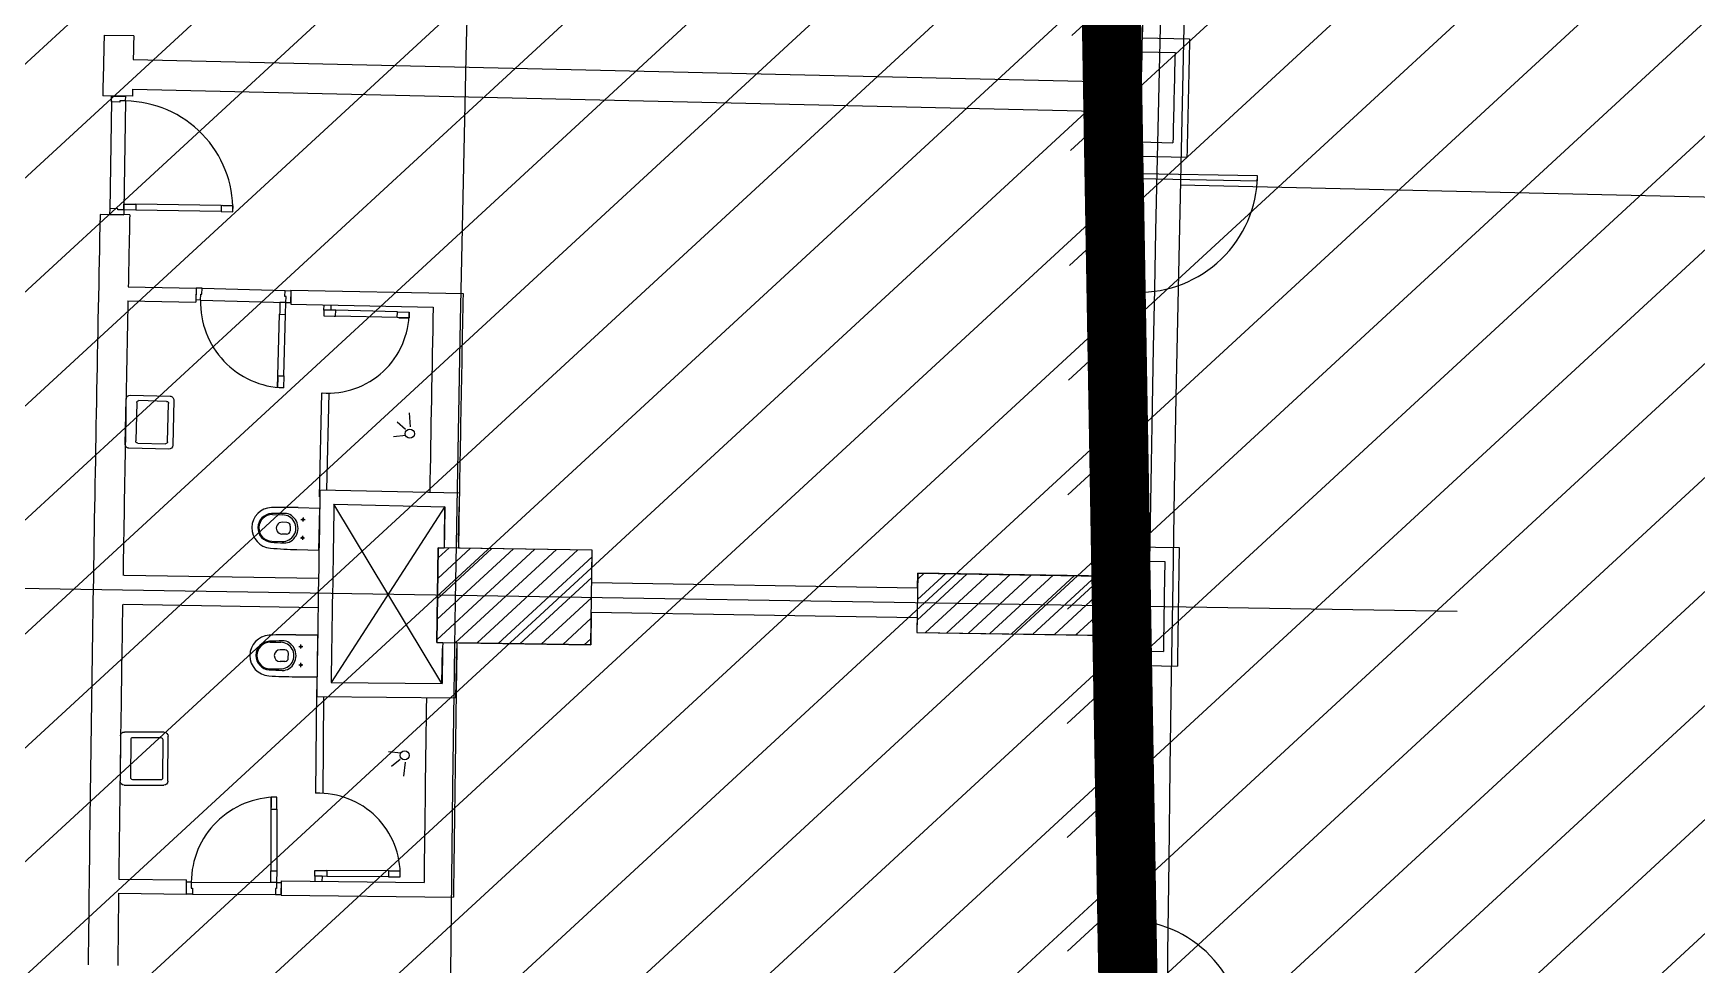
# Model space of a CAD drawing. Extents: x -678889171 to 586587, y -792238163 to 335485.
# Drawn here: x -678774428 to -678760393, y -792039886 to -792032025 of the extents above; entities that cross this region are included whole.
import ezdxf
from ezdxf.enums import TextEntityAlignment as Align

# ---------------------------------------------------------------- set-up
doc = ezdxf.new("R2010")
doc.units = 0
doc.header["$MEASUREMENT"] = 0
for name, color, linetype in [('A-FLOR-PATT', 252, 'Continuous'), ('A-SITE-PATT', 252, 'Continuous'), ('A-WALL', 252, 'Continuous')]:
    doc.layers.add(name, color=color, linetype=linetype)
for name, color, linetype, lineweight in [('BASEMENT3 LAYOUT$0$A-TABL-TEXT', 252, 'Continuous', 30), ('BASEMENT3 LAYOUT$0$HATCH11', 252, 'Continuous', 15), ('BASEMENT3 LAYOUT$0$HATCH7', 252, 'Continuous', 15)]:
    doc.layers.add(name, color=color, linetype=linetype, lineweight=lineweight)
doc.styles.add('Ground floor Towers$0$$Bas01-Rname$0$EN-SC', font='swissc.ttf')
doc.styles.add('Ground floor Towers$0$$Bas01-Rname$0$EN-SCL', font='swisscl.ttf')
doc.styles.add('Ground floor Towers$0$04-Ground Floor$0$V2-lower ground$0$LEVEL  FOR LICENSE LOWER GR$0$$LG- LEVEL$0$AR-SR', font='sarb.shx')

# ---------------------------------------------------------------- blocks, each defined once
blk = doc.blocks.new('A$C61C61320')
at = {"layer": 'BASEMENT3 LAYOUT$0$HATCH11'}
h = blk.add_hatch(dxfattribs=at)
h.set_pattern_fill('JIS_WOOD', color=256, scale=1000, style=0)
h.set_pattern_definition([(45, (-55979.95959305647, -92778.05480168064), (-499.9999991609842, 499.9999991609843), [])])
edge = h.paths.add_edge_path()
edge.add_line((-21467.74319023453, -134455.7384705361), (-52625.22989511769, -137297.8907696561))
edge.add_arc((469730.797268165, -78930.5305383486), 525606.8567419754, 175.7647423383216, 186.3757064635938, ccw=False)
edge.add_arc((-39265.1562679424, -44102.43736154633), 15691.08979022459, 0.9729785529091828, 165.2727067888424, ccw=False)
edge.add_arc((542230.0773749191, -76004.92878418005), 566720.1514529854, 176.7459500062832, 185.9199427217102)
at = {"layer": 'BASEMENT3 LAYOUT$0$HATCH7'}
h = blk.add_hatch(dxfattribs=at)
h.set_pattern_fill('JIS_WOOD', color=256, scale=1000, style=0)
h.set_pattern_definition([(45, (-95575.72641586163, -175160.5677797335), (-499.9999991609842, 499.9999991609843), [])])
edge = h.paths.add_edge_path()
edge.add_line((-93671.42387769371, -154054.9431899884), (-93352.28011348587, -174711.9075518902))
edge.add_line((-93352.28011348587, -174711.9075518902), (-49398.28305342048, -174321.9428492732))
edge.add_arc((-49194.7644366367, -173977.2776182104), 400.2673467584944, 239.4389137010584, 436.7722825904112)
edge.add_line((-49103.17453308101, -173587.6300358392), (-49353.17453308101, -169321.0603725039))
edge.add_arc((765187.6152318742, -69570.4512780355), 820625.9088071947, 178.5717505264322, 186.9818142228341, ccw=False)
edge.add_line((-55183.34322072996, -49116.28952082794), (-86992.42594180122, -47875.38068783496))
edge.add_line((-86992.42594180116, -47875.38068783496), (-86999.8191618316, -136404.81269691))
edge.add_line((-86999.81916183163, -136404.81269691), (-87007.19406194473, -152784.6622732603))
edge.add_line((-87007.19406194473, -152784.6622732603), (-93671.42387769371, -154054.9431899884))
at = {"layer": 'BASEMENT3 LAYOUT$0$A-TABL-TEXT', "const_width": 500}
blk.add_lwpolyline([(-93352.28011348587, -174516.9252005816), (-47927.38834524783, -174323.9099120742, -0.04910831258971037), (-55178.17453308101, -49001.92520058164), (-88972.05165299936, -47526.12244615683)], format="xyb", dxfattribs=at)
blk = doc.blocks.new('2')
at = {"layer": 'BASEMENT3 LAYOUT$0$A-TABL-TEXT', "const_width": 500}
blk.add_lwpolyline([(24568.57618810749, 57680.4355040497), (69993.46795634553, 57873.45079255712, -0.04910831258971037), (62742.68176851235, 183195.4355040497), (28948.804648594, 184671.2382584745)], format="xyb", dxfattribs=at)
blk = doc.blocks.new('GR')
at = {"layer": 'A-FLOR-PATT'}
for p, q in [((113470, 153660), (33119.96800895559, 152282.5142517569)), ((32748.14653858158, 153511.9419376023), (33148.08538735239, 153518.943981333)), ((32750.15909043257, 153391.9587829844), (33030.11624340387, 153396.8602128751)), ((24246.06830167834, 153182.4151082994), (23996.14217150506, 153175.9419641933)), ((24249.43919810096, 152982.6445997574), (32504.56527031545, 153128.9452473274)), ((24253.8691025141, 152732.6838509449), (32508.99517472859, 152878.9844985149)), ((24254.93913816423, 152672.4523755035), (24005.03202885309, 152665.0119033014)), ((24079.08346958692, 152666.7872304897), (24199.04725696258, 152669.7350633301)), ((24080.31173327038, 152616.8023190832), (24079.08346958692, 152666.7872304897)), ((24080.06608053362, 152626.7993013645), (24102.66613230937, 151707.0769314837)), ((24150.29060923948, 152618.52188824), (24080.31173327038, 152616.8023190832)), ((24200.02986790935, 152629.7471342048), (24150.04495650278, 152628.5188705213)), ((24150.04495650278, 152628.5188705213), (24150.29060923948, 152618.52188824)), ((24200.02986790935, 152629.7471342048), (24199.04725696258, 152669.7350633301)), ((24200.02986790935, 152629.7471342048), (24222.6299196851, 151710.024764324)), ((32763.46296889067, 152632.0752347889), (33043.42012186197, 152636.9766646797)), ((32765.65164181602, 152512.0951636611), (33165.59049058671, 152519.0972073918)), ((32768.40063353255, 152363.2299219693), (32518.45802216826, 152357.8193505239)), ((32648.4398991764, 152360.6982181474), (32768.41323873562, 152363.2276044328)), ((32711.67455631034, 149361.364729164), (32648.4398991764, 152360.6982181474)), ((32649.35644110724, 152319.4536623523), (32769.32978066652, 152321.9830486376)), ((33768.16060519479, 152385.5605595958), (32768.41001189659, 152363.2275323497)), ((32768.41001189659, 152363.2275323497), (32769.30333300293, 152323.2375088763)), ((32831.64789586962, 149363.8941154494), (32768.41323873561, 152363.2276044327)), ((32769.30333300293, 152323.2375088763), (33769.05392630116, 152345.5705361224)), ((33769.05392630116, 152345.5705361224), (33768.16060519479, 152385.5605595958)), ((24221.40165600164, 151760.0096757305), (24308.37540184906, 151762.1468545398)), ((24222.6299196851, 151710.024764324), (24221.40165600164, 151760.0096757305)), ((24308.37540184906, 151762.1468545398), (24321.37147881477, 151762.4662030975)), ((25041.15420306933, 151780.1532001394), (24321.37147881477, 151762.4662030975)), ((24321.37147881477, 151762.4662030975), (24322.59974249823, 151712.4812916909)), ((25042.38246675279, 151730.1682887328), (24322.59974249823, 151712.4812916909)), ((25141.12402588245, 151782.6097275063), (25041.15420306933, 151780.1532001394)), ((25041.15420306933, 151780.1532001394), (25042.38246675279, 151730.1682887328)), ((25042.38246675279, 151730.1682887328), (25142.35228956592, 151732.6248160997)), ((25141.12402588245, 151782.6097275063), (25054.15028003503, 151780.4725486971)), ((25054.15028003503, 151780.4725486971), (25141.12402588245, 151782.6097275063)), ((25142.35228956592, 151732.6248160997), (25141.12402588245, 151782.6097275063)), ((24273.57541803342, 151672.5641164176), (24023.67288500561, 151665.1237804649)), ((24172.39935554184, 151718.7934829218), (24102.42047957275, 151717.073913765)), ((24102.42047957275, 151717.073913765), (24103.64874325621, 151667.0890023584)), ((24103.64874325621, 151667.0890023584), (24223.61253063187, 151670.0368351988)), ((24172.64500827853, 151708.7965006405), (24172.39935554184, 151718.7934829218)), ((24222.6299196851, 151710.024764324), (24172.64500827853, 151708.7965006405)), ((24322.59974249823, 151712.4812916909), (24222.6299196851, 151710.024764324)), ((24222.6299196851, 151710.024764324), (24223.61253063187, 151670.0368351988)), ((32669.51811822128, 151360.9203884863), (32789.4914577805, 151363.4497747717)), ((32670.57202917352, 151310.9314970032), (32790.54536873273, 151313.4608832886)), ((32724.43165736042, 151312.0670143222), (32743.40205450108, 150412.266967605)), ((32736.42899131631, 151312.3199529506), (32755.39938845718, 150412.5199062286)), ((24285.7174535198, 151064.3269984428, -6.574195595121094e-08), (24858.65990420367, 151076.0539279213, -6.574195595121094e-08)), ((24858.65990420367, 151076.0539279213, -6.574195595121094e-08), (24861.02810546073, 150956.0772665638, -6.574195595121094e-08)), ((24908.97883125825, 151076.6715731731, -1.314839119024219e-07), (24858.98256510945, 151076.0605321128, -1.314839119024219e-07)), ((24858.98256510945, 151076.0605321128, -1.314839119024219e-07), (24860.20464723019, 150976.0679998152, -1.314839119024219e-07)), ((24899.59061908886, 151026.5530988123, -1.314839119024219e-07), (24909.58987231861, 151026.6753070244, -1.314839119024219e-07)), ((24900.20166014923, 150976.5568326635, -1.314839119024219e-07), (24899.59061908886, 151026.5530988123, -1.314839119024219e-07)), ((24908.97883125824, 151076.6715731731, -1.314839119024219e-07), (25608.92655734127, 151085.2261480183, -1.314839119024219e-07)), ((24909.58987231861, 151026.6753070244, -1.314839119024219e-07), (24908.97883125825, 151076.6715731731, -1.314839119024219e-07)), ((25608.92655734127, 151085.2261480183, -1.314839119024219e-07), (25658.92282349007, 151085.8371890787, -1.314839119024219e-07)), ((25609.53759840164, 151035.2298818695, -1.314839119024219e-07), (25608.92655734127, 151085.2261480183, -1.314839119024219e-07)), ((25619.5368516314, 151035.3520900816, -1.314839119024219e-07), (25609.53759840164, 151035.2298818695, -1.314839119024219e-07)), ((25620.14789269177, 150985.3558239328, -1.314839119024219e-07), (25619.5368516314, 151035.3520900816, -1.314839119024219e-07)), ((25658.49259523567, 151092.4248244241, -6.574195595121094e-08), (27110.74535016864, 151122.149390341, -6.574195595121094e-08)), ((25658.49259523567, 151092.4248244241, -6.574195595121094e-08), (25660.86079649272, 150972.4481630668, -6.574195595121094e-08)), ((25658.92282349007, 151085.8371890787, -1.314839119024219e-07), (25660.14490561081, 150985.8446567811, -1.314839119024219e-07)), ((24288.18441883914, 150944.3523585784, -6.574195595121094e-08), (24861.02810546073, 150956.0772665638, -6.574195595121094e-08)), ((24900.20166014923, 150976.5568326635, -1.314839119024219e-07), (24860.20464723019, 150976.0679998152, -1.314839119024219e-07)), ((24900.20166014923, 150976.5568326635, -1.314839119024219e-07), (25620.14789269178, 150985.3558239328, -1.314839119024219e-07)), ((25620.14789269178, 150985.3558239328, -1.314839119024219e-07), (25570.15162654299, 150984.7447828725, -1.314839119024219e-07)), ((25570.15162654299, 150984.7447828725, -1.314839119024219e-07), (25571.21483798803, 150897.7512797736, -1.314839119024219e-07)), ((25571.21483798803, 150897.7512797736, -1.314839119024219e-07), (25571.37370866373, 150884.7522505749, -1.314839119024219e-07)), ((25571.37370866373, 150884.7522505749, -1.314839119024219e-07), (25621.36997481252, 150885.3632916352, -1.314839119024219e-07)), ((25577.72853569159, 150364.7910826275, -1.314839119024219e-07), (25571.37370866373, 150884.7522505749, -1.314839119024219e-07)), ((25620.14789269177, 150985.3558239328, -1.314839119024219e-07), (25660.14490561081, 150985.8446567811, -1.314839119024219e-07)), ((25621.36997481252, 150885.3632916352, -1.314839119024219e-07), (25620.14789269178, 150985.3558239328, -1.314839119024219e-07)), ((25627.72480184037, 150365.4021236879, -1.314839119024219e-07), (25621.36997481252, 150885.3632916352, -1.314839119024219e-07)), ((25660.86079649272, 150972.4481630668, -6.574195595121094e-08), (26863.26522436639, 150997.0588581084, -6.574195595121094e-08)), ((25943.1111574292, 150935.191097245), (25942.3722719025, 150978.2101121343)), ((26043.09641030537, 150936.9084228608), (25943.11115742914, 150935.191097245)), ((26003.10230915519, 150936.2214926145), (25943.11115742919, 150935.191097245)), ((25943.11115742914, 150935.191097245), (25943.96982023705, 150885.1984708069)), ((25943.96982023705, 150885.1984708069), (26030.95699023937, 150886.6925440927)), ((26003.10230915519, 150936.2214926145), (26002.36003264352, 150979.4379356948)), ((26030.95699023937, 150886.6925440927), (26043.95507311328, 150886.9157964227)), ((26563.01972526169, 150945.8385160631), (26043.09641030537, 150936.9084228608)), ((26043.95507311328, 150886.9157964227), (26043.09641030537, 150936.9084228608)), ((26563.8783880696, 150895.8458896249), (26043.95507311328, 150886.9157964227)), ((26563.01972526169, 150945.8385160631), (26663.00497813792, 150947.5558416789)), ((26563.8783880696, 150895.8458896249), (26563.01972526169, 150945.8385160631)), ((26663.86364094583, 150897.5632152407), (26563.8783880696, 150895.8458896249)), ((26663.86364094583, 150897.5632152407), (26576.87647094351, 150896.069141955)), ((26576.87647094351, 150896.069141955), (26663.86364094583, 150897.5632152407)), ((26663.00497813792, 150947.5558416789), (26663.86364094583, 150897.5632152407)), ((25577.72853569159, 150364.7910826275, -1.314839119024219e-07), (25627.72480184038, 150365.4021236879, -1.314839119024219e-07)), ((25578.95061781234, 150264.7985503299, -1.314839119024219e-07), (25577.72853569159, 150364.7910826275, -1.314839119024219e-07)), ((25578.95061781234, 150264.7985503299, -1.314839119024219e-07), (25577.88740636729, 150351.7920534288, -1.314839119024219e-07)), ((25577.88740636729, 150351.7920534288, -1.314839119024219e-07), (25578.95061781234, 150264.7985503299, -1.314839119024219e-07)), ((25627.72480184038, 150365.4021236879, -1.314839119024219e-07), (25628.94688396113, 150265.4095913903, -1.314839119024219e-07)), ((32809.51576630336, 150413.6608365535), (32689.54242674311, 150411.1314503172)), ((32810.56967723518, 150363.67194507), (32690.59633767492, 150361.1425588337)), ((32764.48027354573, 149412.4891379438), (32744.45596545332, 150362.2780761219)), ((32776.47760750176, 149412.7420765675), (32756.45329940935, 150362.5310147456)), ((25628.94688396113, 150265.4095913903, -1.314839119024219e-07), (25578.95061781234, 150264.7985503299, -1.314839119024219e-07)), ((25970.1935795516, 149358.4121803394), (25955.13662360881, 150235.0505613628)), ((26029.1543359079, 149419.4337274346), (26015.12777533456, 150236.0809567323)), ((26714.07476291558, 149979.6739359777), (26699.07600139178, 150096.3147319785)), ((26676.42266284309, 149904.054441847), (26572.73766909057, 149890.7216582223)), ((26672.36111967933, 149956.1866749331), (26598.1431051874, 150014.2112380467)), ((25971.72264497949, 149417.126350943), (27147.49803108571, 149440.7245650126)), ((32831.66744329664, 149363.8966515864), (32581.72552379023, 149358.4860951178)), ((32830.59398493885, 149413.8830068838), (32710.6206453786, 149411.3536206475)), ((32831.64789587065, 149363.8941154002), (32711.67455631034, 149361.364729164)), ((25578.6488141617, 149191.8682156926), (25667.12711791612, 149193.7683601902)), ((25792.42722265107, 149261.0236333983), (25976.6465995667, 149263.9829533822)), ((25982.34862226845, 148909.0287493824), (25976.6465995667, 149263.9829533822)), ((26094.47402630839, 149300.6468522869), (27031.12903914344, 149318.3662673252)), ((27066.48965628104, 147825.7966807202), (26094.47402630839, 149300.6468522869)), ((27031.12349311694, 149318.6003647803), (26131.57582261588, 147797.3331459319)), ((27038.14914084713, 149022.0481839326), (27031.12903914344, 149318.3662673252)), ((27158.11547891991, 149024.8903185895), (27151.10893761624, 149320.6360182881)), ((32835.19836821849, 149215.0458263299), (33235.07405243135, 149224.9147617684)), ((25703.38699014043, 149131.6767798893), (25664.30594854332, 149131.0489778126)), ((25733.8649811293, 149102.1625110472), (25734.49461293186, 149062.9675679577)), ((25820.77312108842, 149161.4660830287), (25855.76860598981, 149162.028254281)), ((25837.98977791298, 149179.2449111055), (25838.55194916526, 149144.2494262041)), ((32589.82189651704, 148958.1225603986), (32588.86899611796, 149058.92073948)), ((32838.07102051482, 149095.0801828072), (33117.98584131268, 149101.988483071)), ((25582.23987481587, 148968.3226174571), (25670.73355821668, 148969.2653700908)), ((25704.98034408977, 149032.4895769688), (25665.89930249265, 149031.8617748921)), ((25823.26273663426, 149006.4860784654), (25858.25822153565, 149007.0482497177)), ((25840.47939345881, 149024.2649065422), (25841.0415647111, 148989.2694216409)), ((28287.82543255386, 149001.9682406527), (26988.22033739267, 148969.9276939812)), ((26988.22033739266, 148969.9276939812), (27038.56209836551, 148971.1688229578)), ((26988.22033739267, 148969.9276939812), (27007.93759688278, 148170.1707123434)), ((27007.95883219123, 148169.3093813757), (26988.22033739266, 148969.9276939812)), ((26990.35599010711, 148883.3029188894, 2.451124839962197e-08), (27079.2213805959, 148972.171239488, 2.451124839962197e-08)), ((26990.35599010711, 148883.3029188894, 2.451124839962197e-08), (27079.2213805959, 148972.171239488, 2.451124839962197e-08)), ((26994.60945714344, 148710.7769164719, 2.451124839962197e-08), (27260.46336573316, 148976.6395909167, 2.451124839962197e-08)), ((26994.60945714344, 148710.7769164719, 2.451124839962197e-08), (27260.46336573316, 148976.6395909167, 2.451124839962197e-08)), ((26998.86292417973, 148538.2509140543, 2.451124839962197e-08), (27441.70535087041, 148981.1079423453, 2.451124839962197e-08)), ((26998.86292417973, 148538.2509140543, 2.451124839962197e-08), (27441.70535087041, 148981.1079423453, 2.451124839962197e-08)), ((27003.11639121606, 148365.7249116366, 2.451124839962197e-08), (27622.94733600761, 148985.5762937739, 2.451124839962197e-08)), ((27003.11639121606, 148365.7249116366, 2.451124839962197e-08), (27622.94733600761, 148985.5762937739, 2.451124839962197e-08)), ((27007.36985825238, 148193.198909219, 2.451124839962197e-08), (27804.18932114486, 148990.0446452025, 2.451124839962197e-08)), ((27007.36985825238, 148193.198909219, 2.451124839962197e-08), (27804.18932114486, 148990.0446452025, 2.451124839962197e-08)), ((28287.82543255384, 149001.9682406527), (27158.52566969604, 148974.1264124753)), ((27164.98800476562, 148174.0426430878, 2.451124839962197e-08), (27985.43130628215, 148994.5129966312, 2.451124839962197e-08)), ((27164.98800476562, 148174.0426430878, 2.451124839962197e-08), (27985.43130628215, 148994.5129966312, 2.451124839962197e-08)), ((27346.22998990287, 148178.5109945164, 2.451124839962197e-08), (28166.6732914194, 148998.9813480598, 2.451124839962197e-08)), ((27346.22998990287, 148178.5109945164, 2.451124839962197e-08), (28166.6732914194, 148998.9813480598, 2.451124839962197e-08)), ((27527.47197504013, 148182.9793459451, 2.451124839962197e-08), (28289.23564757931, 148944.7681356999, 2.451124839962197e-08)), ((27527.47197504013, 148182.9793459451, 2.451124839962197e-08), (28289.23564757931, 148944.7681356999, 2.451124839962197e-08)), ((28307.54269204402, 148202.2112590149), (28287.82543255386, 149001.9682406527)), ((28294.58308745496, 148727.8692113549), (28287.82543255384, 149001.9682406527)), ((32840.13090895102, 148964.3001890529), (31040.67885120414, 148919.8896962546)), ((31040.67885120412, 148919.8896962546), (32589.82189651704, 148958.1225603986)), ((31040.67885120414, 148919.8896962546), (31053.01509920371, 148420.0419024362)), ((31043.74339713008, 148795.7185122619), (31040.67885120412, 148919.8896962546)), ((31041.93277881556, 148869.08227489), (31094.0558257626, 148921.2070404617)), ((31041.93277881556, 148869.08227489), (31094.0558257626, 148921.2070404617)), ((31046.19061427427, 148696.5606410388), (31275.30263210571, 148925.6802132551)), ((31046.19061427427, 148696.5606410388), (31275.30263210571, 148925.6802132551)), ((31050.44844973291, 148524.0390071876), (31456.54943844877, 148930.1533860486)), ((31050.44844973291, 148524.0390071876), (31456.54943844877, 148930.1533860486)), ((31125.0052130128, 148421.8186190856), (31637.79624479185, 148934.6265588421)), ((31125.0052130128, 148421.8186190856), (31637.79624479185, 148934.6265588421)), ((31306.25201935589, 148426.291791879), (31819.043051135, 148939.0997316355)), ((31306.25201935589, 148426.291791879), (31819.043051135, 148939.0997316355)), ((31487.498825699, 148430.7649646724), (32000.28985747806, 148943.5729044289)), ((31487.498825699, 148430.7649646724), (32000.28985747806, 148943.5729044289)), ((31668.74563204206, 148435.2381374659), (32181.53666382117, 148948.0460772224)), ((31668.74563204206, 148435.2381374659), (32181.53666382117, 148948.0460772224)), ((31849.99243838518, 148439.7113102594), (32362.78347016426, 148952.5192500158)), ((31849.99243838518, 148439.7113102594), (32362.78347016426, 148952.5192500158)), ((32031.2392447282, 148444.1844830528), (32544.03027650731, 148956.9924228093)), ((32031.2392447282, 148444.1844830528), (32544.03027650731, 148956.9924228093)), ((32212.48605107132, 148448.6576558462), (32725.27708285043, 148961.4655956027)), ((32212.48605107132, 148448.6576558462), (32725.27708285043, 148961.4655956027)), ((32852.46715695059, 148464.4523952345), (32840.13090895102, 148964.3001890529)), ((-9155, 147680), (35600, 148785)), ((25798.12924535283, 148906.0694293985), (25982.34862226845, 148909.0287493824)), ((27708.71396017732, 148187.4476973737, 2.451124839962197e-08), (28293.48911461566, 148772.2421332824, 2.451124839962197e-08)), ((27708.71396017732, 148187.4476973737, 2.451124839962197e-08), (28293.48911461566, 148772.2421332824, 2.451124839962197e-08)), ((28294.57984725146, 148727.8691313867), (31043.74339713008, 148795.7185122619)), ((32393.7328574144, 148453.1308286397), (32841.6906075255, 148901.1033490159)), ((32393.7328574144, 148453.1308286397), (32841.6906075255, 148901.1033490159)), ((25989.57497917094, 148668.9032279974), (24349.58793588489, 148628.2217080107)), ((32574.97966375749, 148457.6040014331), (32845.94844298414, 148728.5817151646)), ((32574.97966375749, 148457.6040014331), (32845.94844298414, 148728.5817151646)), ((27889.95594531458, 148191.9160488023, 2.451124839962197e-08), (28297.74258165195, 148599.7161308647, 2.451124839962197e-08)), ((27889.95594531458, 148191.9160488023, 2.451124839962197e-08), (28297.74258165195, 148599.7161308647, 2.451124839962197e-08)), ((28300.7479712512, 148477.9452344774), (31049.91152112982, 148545.7946153526)), ((31049.91152112982, 148545.7946153526), (31053.01509920369, 148420.0419024362)), ((31050.97116417065, 148545.8207674955), (31050.95817844545, 148545.8204470077)), ((32756.22647010061, 148462.0771742265), (32850.20627844284, 148556.0600813134)), ((32756.22647010061, 148462.0771742265), (32850.20627844284, 148556.0600813134)), ((25995.64057759782, 148423.1335262221), (24355.64334149847, 148382.8650050052)), ((28071.19793045186, 148196.3844002309, 2.451124839962197e-08), (28301.99604868828, 148427.1901284471, 2.451124839962197e-08)), ((28071.19793045186, 148196.3844002309, 2.451124839962197e-08), (28301.99604868828, 148427.1901284471, 2.451124839962197e-08)), ((28300.7479712512, 148477.9452344774), (28307.54269204401, 148202.2112590149)), ((31053.01509920371, 148420.0419024362), (32852.46715695059, 148464.4523952345)), ((31053.01509920369, 148420.0419024362), (32603.69200978141, 148458.3126223885)), ((32603.69200978141, 148458.3126223885), (32606.13974330621, 148359.1338281335)), ((28252.43991558909, 148200.8527516596, 2.451124839962197e-08), (28306.24951572457, 148254.6641260295, 2.451124839962197e-08)), ((28252.43991558909, 148200.8527516596, 2.451124839962197e-08), (28306.24951572457, 148254.6641260295, 2.451124839962197e-08)), ((32856.82211746229, 148335.3115362027), (33136.7369382598, 148342.2198364665)), ((32859.87086420169, 148215.3502386924), (33259.74923842994, 148225.2192405205)), ((25604.1533552132, 148114.9106863213), (25692.58580668971, 148118.3344722708)), ((25816.70894024073, 148187.7378996959), (26000.8500198435, 148193.8697190568)), ((25846.76538276192, 148088.6833386864), (25881.7459938076, 148089.8481781048)), ((25864.83810799396, 148071.7754528727), (25863.67326857556, 148106.7560639184)), ((26000.8500198435, 148193.8697190568), (26012.66481965868, 147839.0663784506)), ((27007.93759688278, 148170.1707123434), (28307.54269204402, 148202.2112590149)), ((27058.32296128955, 148170.5510618176), (27007.95883219123, 148169.3093813757)), ((27066.48965628104, 147825.7966807202), (27059.46731008898, 148122.2095038365)), ((28307.54269204401, 148202.2112590149), (27178.28444081254, 148173.5913628986)), ((27189.28219203063, 147709.345176306), (27179.43091732189, 148125.166907085)), ((25729.90974660726, 148056.8766315422), (25690.84531531787, 148055.5758026527)), ((25733.21123433026, 147957.7315853785), (25694.14680304087, 147956.4307564889)), ((25762.19618143936, 147988.713400062), (25760.89156129075, 148027.8916844331)), ((25851.92395732911, 147933.7692040555), (25886.90456837479, 147934.9340434739)), ((25869.99668256115, 147916.8613182419), (25868.83184314275, 147951.8419292876)), ((32613.78606043232, 148059.4433049529), (32863.68702408019, 148066.5072620228)), ((32863.6869885474, 148066.5085190632), (32743.73493765992, 148063.1165450254)), ((32743.73493765992, 148063.1165450254), (32828.53428737621, 145064.3152728022)), ((32865.10031106311, 148016.52849786), (32745.14826017568, 148013.1365238223)), ((32798.99833121947, 148014.6592826377), (32825.85145862963, 147065.038879767)), ((32810.99353630823, 148014.9984800415), (32837.84666371839, 147065.3780771707)), ((32863.6869885488, 148066.5085190141), (32948.48633826501, 145067.7072467908)), ((25611.59416437381, 147891.4600999132), (25700.05848304075, 147893.9269009115)), ((25828.52374005591, 147832.9345590897), (26012.66481965868, 147839.0663784506)), ((26131.57582261588, 147797.3331459319), (27067.15815692558, 147825.8170332818)), ((26010.2962306035, 147733.5079424115), (26038.50215167824, 146857.1940779646)), ((26014.71982077451, 147674.9399925261), (27190.22780515451, 147709.3728751273)), ((26072.19539548928, 147675.4692192481), (26098.47109570285, 146859.1242988257)), ((26742.58202213967, 147223.3682408159), (26638.36555532006, 147231.5700145435)), ((26741.09710529341, 147171.0991210474), (26669.83179857349, 147109.4840282716)), ((26783.91858956666, 147149.6981877019), (26774.69197555443, 147032.4595092174)), ((32891.95343886193, 147066.9080950004), (32772.00138797451, 147063.5161209627)), ((32893.36676137762, 147016.9280737972), (32773.41471049019, 147013.5360997595)), ((32852.70458604041, 146115.4184768742), (32827.2647811249, 147015.0588585633)), ((32864.69979112925, 146115.7576742731), (32839.25998621371, 147015.3980559671)), ((25714.20714639806, 146810.7810786437, -1.314839119024219e-07), (25664.24160627168, 146808.9250614357, -1.314839119024219e-07)), ((25664.24160627168, 146808.9250614357, -1.314839119024219e-07), (25667.47107621368, 146721.9850216158, -1.314839119024219e-07)), ((25667.47107621368, 146721.9850216158, -1.314839119024219e-07), (25664.24160627168, 146808.9250614357, -1.314839119024219e-07)), ((25664.24160627168, 146808.9250614357, -1.314839119024219e-07), (25667.95364068777, 146708.9939811829, -1.314839119024219e-07)), ((25717.91918081416, 146710.8499983909, -1.314839119024219e-07), (25714.20714639806, 146810.7810786437, -1.314839119024219e-07)), ((25667.95364068777, 146708.9939811829, -1.314839119024219e-07), (25717.91918081416, 146710.8499983909, -1.314839119024219e-07)), ((25667.95364068776, 146708.9939811829, -1.314839119024219e-07), (25687.25621965148, 146189.3523638685, -1.314839119024219e-07)), ((25717.91918081415, 146710.8499983909, -1.314839119024219e-07), (25737.22175977787, 146191.2083810765, -1.314839119024219e-07)), ((25687.25621965148, 146189.3523638685, -1.314839119024219e-07), (25737.22175977787, 146191.2083810765, -1.314839119024219e-07)), ((25687.73878412557, 146176.3613234356, -1.314839119024219e-07), (25687.25621965148, 146189.3523638685, -1.314839119024219e-07)), ((25690.96825406758, 146089.4212836157, -1.314839119024219e-07), (25687.73878412557, 146176.3613234356, -1.314839119024219e-07)), ((25737.22175977787, 146191.2083810765, -1.314839119024219e-07), (25740.93379419397, 146091.2773008238, -1.314839119024219e-07)), ((25780.96039696214, 146106.1776134305, -6.574195595121094e-08), (26983.11498545659, 146140.9114563106, -6.574195595121094e-08)), ((25784.51352410328, 145986.2301960545, -6.574195595121094e-08), (25780.96039696214, 146106.1776134305, -6.574195595121094e-08)), ((26059.42072085958, 146207.2868421874), (26146.37568969524, 146210.0856624361)), ((26061.02923824386, 146157.3127221669), (26059.42072085958, 146207.2868421874)), ((26160.97747828485, 146160.5297569355), (26061.02923824386, 146157.3127221669)), ((26120.99818226877, 146159.2429430281), (26061.02923824392, 146157.312722167)), ((26061.02923824393, 146157.312722167), (26062.413379031, 146114.3096321832)), ((26120.99818226877, 146159.2429430281), (26122.38867532617, 146116.0424979379)), ((26146.37568969524, 146210.0856624361), (26159.36896090057, 146210.503876956)), ((26679.09980911367, 146227.2324577526), (26159.36896090057, 146210.503876956)), ((26159.36896090057, 146210.503876956), (26160.97747828485, 146160.5297569355)), ((26680.70832649796, 146177.2583377321), (26160.97747828485, 146160.5297569355)), ((26779.04804915465, 146230.4494925211), (26679.09980911367, 146227.2324577526)), ((26679.09980911367, 146227.2324577526), (26680.70832649796, 146177.2583377321)), ((26680.70832649796, 146177.2583377321), (26780.65656653894, 146180.4753725006)), ((26779.04804915465, 146230.4494925211), (26692.09308031898, 146227.6506722725)), ((26692.09308031898, 146227.6506722725), (26779.04804915465, 146230.4494925211)), ((26780.65656653894, 146180.4753725006), (26779.04804915465, 146230.4494925211)), ((32798.85451497574, 146113.8957180803), (32918.80656586456, 146117.287692069)), ((24408.56923832926, 146066.5251266952, -6.574195595121094e-08), (24981.29389768558, 146083.0728556828, -6.574195595121094e-08)), ((24984.84702482673, 145963.1254383067, -6.574195595121094e-08), (24981.29389768558, 146083.0728556828, -6.574195595121094e-08)), ((25021.43001637403, 146064.5506530279, -1.314839119024219e-07), (24981.45758427291, 146063.0658392614, -1.314839119024219e-07)), ((24985.16961868901, 145963.1347590087, -1.314839119024219e-07), (24981.45758427291, 146063.0658392614, -1.314839119024219e-07)), ((25035.13515881541, 145964.9907762167, -1.314839119024219e-07), (24985.16961868901, 145963.1347590087, -1.314839119024219e-07)), ((25021.43001637403, 146064.5506530279, -1.314839119024219e-07), (25740.93379419397, 146091.2773008238, -1.314839119024219e-07)), ((25021.43001637403, 146064.5506530279, -1.314839119024219e-07), (25023.28603358207, 146014.5851129015, -1.314839119024219e-07)), ((25023.28603358207, 146014.5851129015, -1.314839119024219e-07), (25033.27914160735, 146014.9563163431, -1.314839119024219e-07)), ((25033.27914160735, 146014.9563163431, -1.314839119024219e-07), (25035.13515881541, 145964.9907762167, -1.314839119024219e-07)), ((25035.1351588154, 145964.9907762167, -1.314839119024219e-07), (25734.65272058478, 145990.9750171294, -1.314839119024219e-07)), ((25740.93379419397, 146091.2773008238, -1.314839119024219e-07), (25690.96825406758, 146089.4212836157, -1.314839119024219e-07)), ((25742.78981140201, 146041.3117606974, -1.314839119024219e-07), (25732.79670337673, 146040.9405572558, -1.314839119024219e-07)), ((25732.79670337673, 146040.9405572558, -1.314839119024219e-07), (25734.65272058478, 145990.9750171294, -1.314839119024219e-07)), ((25734.65272058478, 145990.9750171294, -1.314839119024219e-07), (25784.61826071117, 145992.8310343375, -1.314839119024219e-07)), ((25740.93379419396, 146091.2773008238, -1.314839119024219e-07), (25780.90622629507, 146092.7621145902, -1.314839119024219e-07)), ((25740.93379419396, 146091.2773008238, -1.314839119024219e-07), (25742.78981140201, 146041.3117606974, -1.314839119024219e-07)), ((25784.61826071117, 145992.8310343375, -1.314839119024219e-07), (25780.90622629507, 146092.7621145902, -1.314839119024219e-07)), ((25784.51352410328, 145986.2301960545, -6.574195595121094e-08), (27236.46452538468, 146028.1814046851, -6.574195595121094e-08)), ((32800.26783747102, 146063.9156968766), (32920.21988835982, 146067.3076708652)), ((24412.02362192962, 145946.5748563228, -6.574195595121094e-08), (24984.84702482673, 145963.1254383067, -6.574195595121094e-08))]:
    blk.add_line(p, q, dxfattribs=at)
at = {"layer": 'A-FLOR-PATT', "extrusion": (-4.230002320332176e-17, -6.507970594828333e-19, -1)}
for p, q in [((24312.98001403094, 149736.9988188531), (24307.13455135026, 150116.9378545178)), ((24340.14280779008, 150150.9776631956), (24675.38313337677, 150156.1354243844)), ((24396.96178493911, 150090.3765637028), (24401.947620755, 149766.3109156354)), ((24648.13414106972, 150111.0069008736), (24413.46591315896, 150107.3964680415)), ((24670.13988122437, 149770.4371245865), (24665.15404540848, 150094.5027726539)), ((24709.42294205434, 150123.1271679443), (24715.26840473502, 149743.1881322796)), ((24682.2601482952, 149709.1483236019), (24347.01982270851, 149703.9905624131)), ((24418.9675250937, 149749.8067874156), (24653.63575300446, 149753.4172202478))]:
    blk.add_line(p, q, dxfattribs=at)
at = {"layer": 'A-FLOR-PATT', "extrusion": (-4.228062824281917e-17, -1.436654170881664e-18, -1)}
for p, q in [((24373.77593094687, 147273.6319227958), (24386.67996643193, 146893.8670927705)), ((24741.2326157816, 147319.6650892984), (24406.14600105333, 147308.2791756351)), ((24475.08757088758, 146924.8272209747), (24464.08118767967, 147248.7442818788)), ((24480.2662227329, 147266.0679082983), (24714.8268530427, 147274.0380478626)), ((24732.15047946223, 147257.8530128094), (24743.15686267015, 146933.9359519053)), ((24788.78390410583, 146907.5301891665), (24775.87986862077, 147287.2950191918)), ((24421.3272192711, 146861.4970226639), (24756.41383399937, 146872.8829363273)), ((24726.97182761692, 146916.6123254858), (24492.41119730705, 146908.6421859215))]:
    blk.add_line(p, q, dxfattribs=at)
at = {"layer": 'A-FLOR-PATT'}
for centre, radius in [((26709.77370363256, 149921.7390005248), 38.24641586430791), ((25838.27086353912, 149161.7471686548), 7.499999999999994), ((25840.76047908495, 149006.7671640916), 7.499999999999994), ((25864.25568828476, 148089.2657583956), 7.5), ((25869.41426285195, 147934.3516237647), 7.5), ((26776.76483799638, 147207.3504183211), 38.24641586430791)]:
    blk.add_circle(centre, radius, dxfattribs=at)
for centre, radius, start, end in [((632160.654919429, 163506.251165366), 618245.8226879981, 171.0764646735087, 189.9103746877842), ((632160.654919429, 163506.251165366), 613595.8226879981, 171.0737824436527, 189.9862451256833), ((632160.654919429, 163506.251165366), 605195.8226879981, 171.0737824436527, 190.1263033448895), ((632160.6549194276, 163506.2511653661), 599695.8226879967, 171.0616030214717, 190.2201678661017), ((632160.6549194327, 163506.2511653659), 599145.8226880017, 171.0631954506245, 190.2296506374575), ((632160.654919429, 163506.251165366), 599345.8226879981, 177.29999390148, 189.341260597947), ((632160.654919429, 163506.251165366), 599495.8226879981, 177.314475104929, 183.8702510494927), ((-5699.18559788894, 152895.5651425568), 38202.51073721566, 0.3554390100906698, 1.152207194425181), ((632160.6549194291, 163506.251165366), 599495.8226879981, 180.9403891134962, 180.9552331220137), ((632160.6549194291, 163506.251165366), 599095.8226879981, 180.9552012161631, 181.0508383145951), ((632160.6549194291, 163506.251165366), 599495.8226879981, 180.9667019181999, 181.0393376125583), ((632160.6549194291, 163506.251165366), 599215.8226879981, 180.9666849476891, 181.039354583069), ((631654.3831486457, 163493.265613217), 607745.822687998, 180.9726413209892, 181.0208972968647), ((631654.3831486457, 163493.265613217), 607495.822687998, 180.9725113517044, 180.9913553256174), ((636890.3413926797, 163592.1139481478), 604476.2880245388, 181.0151548759836, 181.0649131157969), ((631654.3831486457, 163493.265613217), 607495.822687998, 181.0149339985356, 181.0206156083703), ((24222.6299196851, 151710.024764324), 919.9999999997044, 1.407628100513996, 91.40762810091027), ((632160.6549194291, 163506.251165366), 599495.8226879981, 181.0508064087445, 181.0650363731815), ((32768.41001837292, 152363.2275324944), 999.9999999999948, 271.2796946207222, 1.279694620722165), ((631654.3831486457, 163493.265613217), 607745.822687998, 181.1151790298173, 181.4137270965821), ((631654.3831486457, 163493.265613217), 607495.822687998, 181.1149361475444, 181.1723132759842), ((632160.6549194291, 163506.251165366), 605176.6345841058, 181.172560630781, 181.3759779928493), ((631654.3831486457, 163493.265613217), 607495.822687998, 181.1836310380952, 181.4021531872577), ((25620.14789269178, 150985.3558239328, -1.314839119024219e-07), 719.9999999997033, 180.7002189069952, 270.7002189076205), ((25976.3981245773, 150922.0682755199, -3.542665253086035e-08), 687.0797532929839, 268.2668697588444, 2.125903277152405), ((632160.6549194291, 163506.251165366), 605426.6345841058, 181.1839170746404, 181.3317143423046), ((632160.6549194291, 163506.251165366), 606352.6408370575, 181.3314365134871, 181.4961102508115), ((632160.6549194291, 163506.251165366), 599745.8226879981, 181.3517100009804, 181.3803366448044), ((632160.6549194291, 163506.251165366), 599495.8226879981, 181.3517565432037, 181.3659867061382), ((25581.04901854035, 149080.1051301241), 171.4999999999997, 94.12848381343414, 267.7121690581649), ((25581.04901854037, 149080.1051301242), 120.4999999999999, 94.12848381648594, 267.712169055096), ((25856.67536576826, 145261.5396446679), 4000.000000000558, 90.92032643578307, 94.12848381341759), ((25856.67536576941, 145261.5396446685), 3948.999999999997, 92.54464847304021, 94.12848381648594), ((25669.53760179102, 149081.5266202906), 112.2676204798004, 270.6103678977839, 91.23028497376235), ((25685.78786682084, 149106.7442507595), 99.99999999999993, 57.20222954160704, 92.54464847304021), ((632160.6549194291, 163506.251165366), 606232.6408370575, 181.3427117276053, 181.4848350232515), ((632160.6549194291, 163506.251165366), 605296.6345841058, 181.3431121341409, 181.3759847364871), ((632160.6549194291, 163506.251165366), 599095.8226879981, 181.3659548002877, 181.4615918987196), ((25581.04901854037, 149080.1051301242), 111.78885578103, 91.23028497376235, 270.6103678977839), ((25665.10262551798, 149081.4553763524), 49.59999999999993, 90.92032643572485, 270.9203264357249), ((25703.86885121382, 149101.6806499738), 29.99999999999998, 0.9203264357248401, 90.92032643572485), ((25704.49848301638, 149062.4857068843), 29.99999999999998, 270.9203264357249, 0.9203264357248401), ((25669.53760179102, 149081.5266202906), 129.9999999999999, 304.6384233299959, 57.20222954160704), ((632160.6549194291, 163506.251165366), 599495.8226879981, 181.3774555023245, 181.4500911966829), ((632160.6549194291, 163506.251165366), 599215.8226879981, 181.3774385318137, 181.4501081671936), ((25733.88110223449, 152905.5534181283), 3948.999999999997, 267.712169055096, 269.2960043918527), ((25686.58947050326, 149056.8439588981), 99.99999999999993, 269.2960043918527, 304.6384233299959), ((25733.88110223457, 152905.5534181289), 4000.000000000633, 267.7121690581639, 270.9203264357984), ((631654.3589389885, 163494.2465552169), 607745.822687998, 181.4138196026454, 181.7123676701546), ((631654.3589389885, 163494.2465552169), 607495.822687998, 181.4253935121669, 181.643915663388), ((632160.6549194291, 163506.251165366), 599745.8226879981, 181.4472100542029, 181.4758498373095), ((632160.6549194291, 163506.251165366), 599495.8226879981, 181.4615599928691, 181.4757900785098), ((25608.47817684522, 148003.2055199471), 171.4999999999926, 95.11537764264725, 268.6990628873794), ((25608.47817684524, 148003.2055199471), 120.5, 95.11537764559532, 268.6990628843218), ((25608.47817684524, 148003.2055199471), 111.7888557810301, 92.21717880299035, 271.5972617269944), ((25949.83344520032, 144189.9537801887), 4000.000000000627, 91.90722026501132, 95.1153776426458), ((25949.83344520047, 144189.9537801893), 3949, 93.5315423089681, 95.11537764559532), ((25696.92915048933, 148006.1508996194), 112.2676204798005, 271.5972617269944, 92.21717880299035), ((25712.74266419819, 148031.6446789425), 100, 58.18912337124066, 93.5315423089681), ((25696.92915048933, 148006.1508996194), 130, 305.6253171588102, 58.18912337124066), ((632160.6549194291, 163506.251165366), 605296.6345841058, 181.4517106274712, 181.4844345111857), ((632160.6549194291, 163506.251165366), 605176.6345841058, 181.4517184446141, 181.4957571363744), ((25692.49605917937, 148006.0032795708), 49.59999999999997, 91.90722026513048, 271.9072202651304), ((25730.90818039446, 148026.8932506459), 30, 1.90722026468609, 91.90722026513048), ((25732.21280054306, 147987.7149662748), 30, 271.9072202651304, 1.90722026468609), ((25695.399235095, 151830.7186785969), 4000.000000000612, 268.6990628873957, 271.9072202650302), ((25695.39923509617, 151830.7186785963), 3949, 268.6990628843218, 270.282898227768), ((25714.40361637855, 147981.7655958098), 100, 270.282898227768, 305.6253171588102), ((632160.6549189682, 163506.2511840356), 605426.6345841058, 181.4958323586403, 181.6436296248933), ((632160.6549189682, 163506.2511840356), 605176.6345841058, 181.4957572042866, 181.6549860707545), ((25740.93379419397, 146091.2773008238, -1.314839119024219e-07), 719.9999999997038, 92.127327793277, 182.1273277941025), ((26093.62833129177, 146172.061612444, -3.542665253086035e-08), 687.0797532929839, 0.7016434231951919, 94.56067694241445), ((32948.48311827428, 145067.7071597812), 999.9999999999949, 1.547851842408226, 91.54785184241948), ((631654.3589389885, 163494.2465552169), 607495.822687998, 181.6552334247988, 181.712610553838)]:
    blk.add_arc(centre, radius, start, end, dxfattribs=at)
at = {"layer": 'A-FLOR-PATT', "extrusion": (-4.230002320332176e-17, -6.507970594828333e-19, -1)}
for centre, radius, start, end in [((-24340.65858390892, 150117.4536306367), 33.52799999999999, 359.1185588016063, 89.11855880155505), ((-24413.72380121838, 150090.6344517623), 16.764, 359.1185588016063, 89.11855880155505), ((-24648.39202912914, 150094.2448845945), 16.764, 89.11855880155505, 179.1185588016064), ((-24675.89890949562, 150122.6113918255), 33.52799999999999, 89.11855880155505, 179.1185588016064), ((-24418.70963703428, 149766.5688036949), 16.764, 269.1185588015551, 359.1185588016063), ((-24653.37786494504, 149770.1792365271), 16.764, 179.1185588016064, 269.1185588015551), ((-24346.5040465896, 149737.5145949719), 33.52799999999999, 269.1185588015551, 359.1185588016063), ((-24681.7443721763, 149742.6723561607), 33.52799999999999, 179.1185588016064, 269.1185588015551)]:
    blk.add_arc(centre, radius, start, end, dxfattribs=at)
at = {"layer": 'A-FLOR-PATT', "extrusion": (-4.228062824281917e-17, -1.436654170881664e-18, -1)}
for centre, radius, start, end in [((-24407.28459241969, 147274.7705141621), 33.52800000000002, 358.0538944991073, 88.05389449910733), ((-24480.83551841602, 147249.313577562), 16.76400000000001, 358.0538944991073, 88.05389449910733), ((-24715.39614872588, 147257.2837171262), 16.76400000000001, 88.05389449910733, 178.0538944991073), ((-24742.37120714795, 147286.1564278255), 33.52800000000002, 88.05389449910733, 178.0538944991073), ((-24420.18862790475, 146895.0056841369), 33.52800000000002, 268.0538944991073, 358.0538944991073), ((-24491.84190162393, 146925.3965166579), 16.76400000000001, 268.0538944991073, 358.0538944991073), ((-24726.40253193374, 146933.3666562221), 16.76400000000001, 178.0538944991073, 268.0538944991073), ((-24755.27524263301, 146906.3915978002), 33.52800000000002, 178.0538944991073, 268.0538944991073)]:
    blk.add_arc(centre, radius, start, end, dxfattribs=at)
at = {"layer": 'A-FLOR-PATT', "style": 'Ground floor Towers$0$04-Ground Floor$0$V2-lower ground$0$LEVEL  FOR LICENSE LOWER GR$0$$LG- LEVEL$0$AR-SR', "flags": 12}
for tag, p in [('L', (30296.07288644527, 72859.53473235783)), ('P', (30237.50458115668, 72203.99769414036))]:
    blk.add_attdef(tag, text='', height=500, dxfattribs=at).set_placement(p, align=Align.RIGHT)
at = {"layer": 'A-FLOR-PATT'}
for tag, p, height, style in [('N', (85492.25876324323, 56633.4995742733), 250, 'Ground floor Towers$0$$Bas01-Rname$0$EN-SC'), ('N', (89389.48149106537, 56633.4995742733), 250, 'Ground floor Towers$0$$Bas01-Rname$0$EN-SC'), ('N', (94597.61363499537, 56633.4995742733), 250, 'Ground floor Towers$0$$Bas01-Rname$0$EN-SC'), ('AN', (85922.66280553787, 56313.08159666645), 200, 'Ground floor Towers$0$$Bas01-Rname$0$EN-SCL'), ('AN', (89819.88553336001, 56313.08159666645), 200, 'Ground floor Towers$0$$Bas01-Rname$0$EN-SCL'), ('AN', (95028.01767729002, 56313.08159666645), 200, 'Ground floor Towers$0$$Bas01-Rname$0$EN-SCL'), ('SN', (85299.47460008037, 56025.08594095582), 200, 'Ground floor Towers$0$$Bas01-Rname$0$EN-SCL'), ('F', (85927.04975899268, 56008.67972904726), 200, 'Ground floor Towers$0$$Bas01-Rname$0$EN-SCL'), ('SN', (89196.69732790251, 56025.08594095582), 200, 'Ground floor Towers$0$$Bas01-Rname$0$EN-SCL'), ('F', (89824.27248681482, 56008.67972904726), 200, 'Ground floor Towers$0$$Bas01-Rname$0$EN-SCL'), ('SN', (94404.82947183252, 56025.08594095582), 200, 'Ground floor Towers$0$$Bas01-Rname$0$EN-SCL'), ('F', (95032.40463074483, 56008.67972904726), 200, 'Ground floor Towers$0$$Bas01-Rname$0$EN-SCL')]:
    blk.add_attdef(tag, p, '', height=height, dxfattribs=dict(at, style=style))
at = {"layer": 'A-FLOR-PATT', "style": 'Ground floor Towers$0$$Bas01-Rname$0$EN-SCL', "width": 0.8}
for p in [(85305.16036184286, 56295.1433535593), (89202.383089665, 56295.1433535593), (94410.51523359501, 56295.1433535593)]:
    blk.add_attdef('FN', p, '', height=250, dxfattribs=at)

msp = doc.modelspace()

# ---------------------------------------------------------------- block references
at = {"layer": 'A-SITE-PATT', "rotation": 357.6731745000001}
for name, p in [('2', (-678833487.1858103, -792167746.3685482, -212772)), ('A$C61C61320', (-678706236.4347705, -791940527.995869, -212772))]:
    msp.add_blockref(name, p, dxfattribs=at)

# ---------------------------------------------------------------- next in the draw order: block references
at = {"layer": 'A-WALL', "rotation": 357.6731745000001}
msp.add_blockref('GR', (-678804025.0995113, -792184118.4910543, -212772), dxfattribs=at)

doc.saveas('drawing.dxf')
